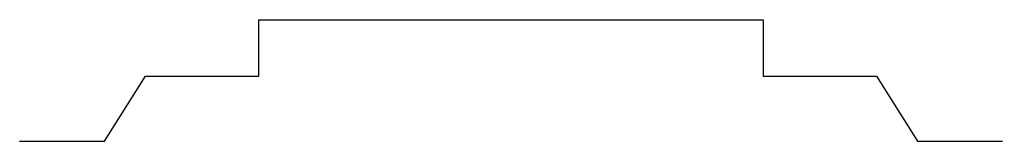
# Model space of a CAD drawing. Extents: x -7.4 to 7.4, y 0 to 1.8.
import ezdxf

# ---------------------------------------------------------------- set-up
doc = ezdxf.new("R2010")
doc.units = 0
doc.layers.add('MODELSKETCH_VISIBLE', color=7, linetype='CONTINUOUS')

msp = doc.modelspace()

# ---------------------------------------------------------------- linework, layer by layer
at = {"layer": 'MODELSKETCH_VISIBLE'}
for p, q in [((-3.802, 0.98), (-3.802, 1.829)), ((-3.802, 1.829), (3.802, 1.829)), ((3.802, 1.829), (3.802, 0.98)), ((-6.133, 0), (-5.514, 0.98)), ((-5.514, 0.98), (-3.802, 0.98)), ((3.802, 0.98), (5.514, 0.98)), ((5.514, 0.98), (6.133, 0)), ((-7.413, 0), (-6.133, 0)), ((6.133, 0), (7.413, 0))]:
    msp.add_line(p, q, dxfattribs=at)

doc.saveas('drawing.dxf')
